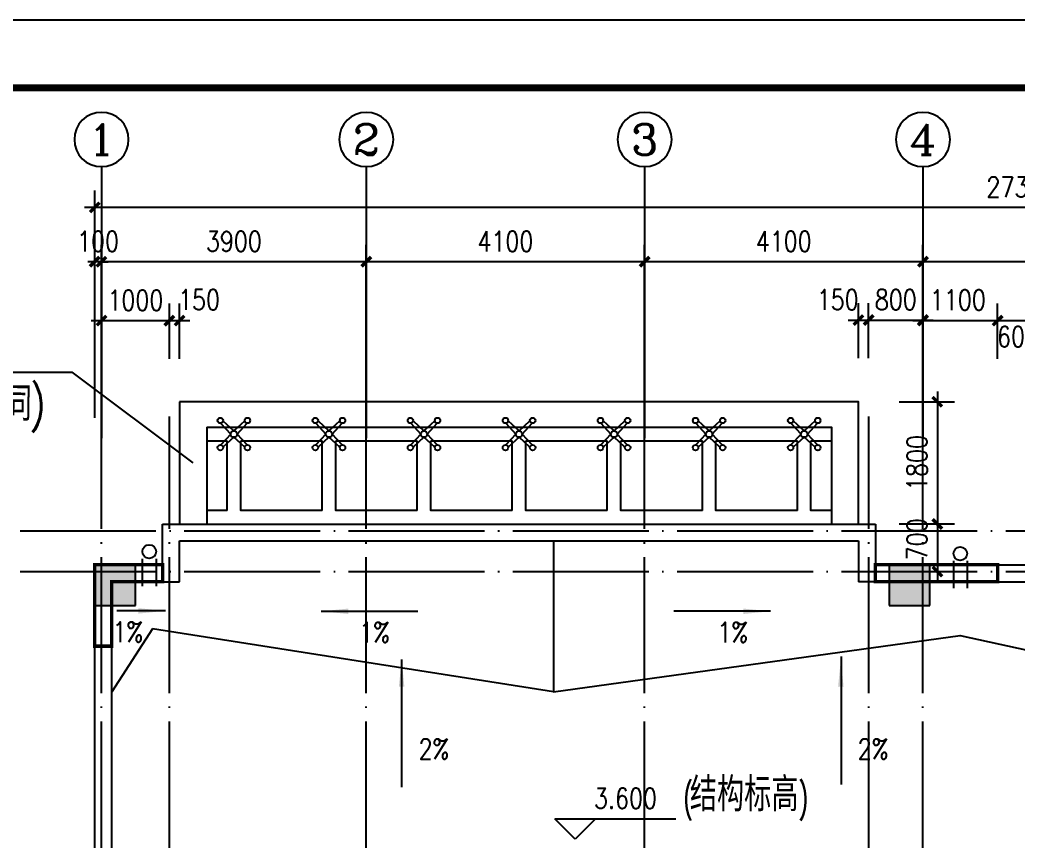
# Model space of a CAD drawing. Extents: x 535358 to 858566, y -185481 to -98609.
# Drawn here: x 782692 to 797393, y -132355 to -120258 of the extents above; entities that cross this region are included whole.
import ezdxf
from ezdxf.enums import TextEntityAlignment as Align

# ---------------------------------------------------------------- set-up
doc = ezdxf.new("R2010")
doc.units = 0
doc.header["$LTSCALE"] = 1000
doc.header["$MEASUREMENT"] = 0
doc.linetypes.add('DOTE', pattern=[2.42, 2, -0.2, 0.02, -0.2])
doc.layers.get('0').update_dxf_attribs({"linetype": 'CONTINUOUS'})
doc.layers.get('DEFPOINTS').update_dxf_attribs({"linetype": 'CONTINUOUS'})
for name, color, linetype in [('1', 3, 'CONTINUOUS'), ('AXIS', 3, 'CONTINUOUS'), ('AXIS_TEXT', 3, 'CONTINUOUS'), ('COLUMN', 7, 'CONTINUOUS'), ('DOTE', 1, 'DOTE'), ('LEVL', 3, 'CONTINUOUS'), ('PUB_DIM', 3, 'CONTINUOUS'), ('PUB_SYMB', 3, 'CONTINUOUS'), ('PUB_TEXT', 7, 'CONTINUOUS'), ('PUB_TITLE', 4, 'CONTINUOUS'), ('PUB_WALL', 255, 'CONTINUOUS'), ('ROOF', 4, 'CONTINUOUS'), ('SOLID_HATCH', 251, 'CONTINUOUS'), ('WALL', 151, 'CONTINUOUS'), ('WINDOW_TEXT', 7, 'CONTINUOUS')]:
    doc.layers.add(name, color=color, linetype=linetype)
doc.styles.add('_HZTXT', font='txt.shx', dxfattribs={"width": 0.8, "bigfont": 'HZTXT.shx'})
doc.styles.add('_txt', font='txt.shx', dxfattribs={"width": 0.6})
doc.styles.add('COMPLEX', font='COMPLEX.shx')
doc.styles.add('dim_font', font='SIMPLEX.shx', dxfattribs={"width": 0.8})
doc.dimstyles.new('DIMN', dxfattribs={"dimtxt": 300, "dimasz": 100, "dimexe": 250, "dimexo": 300, "dimgap": 0, "dimtad": 0, "dimdec": 0, "dimzin": 0, "dimdsep": 46, "dimtxsty": 'dim_font', "dimblk": 'ARCHTICK', "dimcen": 0.09, "dimdle": 150, "dimclrt": 7, "dimazin": 0, "dimtfac": 1, "dimtdec": 0, "dimtix": 1, "dimtmove": 2, "dimatfit": 3, "dimldrblk": 'ARCHTICK', "dimfxl": 1, "dimtvp": 1, "dimtolj": 1, "dimtzin": 0, "dimarcsym": 0})

# ---------------------------------------------------------------- blocks, each defined once
blk = doc.blocks.new('_FZH')
for p, q in [((-0.5, 0.5), (-0.5, -0.5)), ((0.5, 0.5), (-0.5, 0.5)), ((0.5, -0.5), (0.5, 0.5)), ((-0.5, -0.5), (0.5, -0.5))]:
    blk.add_line(p, q)
at = {"layer": 'SOLID_HATCH'}
blk.add_solid([(0.5, 0.5), (0.5, -0.5), (-0.5, 0.5), (-0.5, -0.5)], dxfattribs=at)
blk = doc.blocks.new('_axiso')
blk.add_circle((0, 0), 0.5)
at = {"layer": 'AXIS_TEXT', "style": 'COMPLEX', "width": 1.041667}
blk.add_attdef('A', text='', height=0.56, dxfattribs=at).set_placement((-0.25, -0.28), (0.25, -0.28), align=Align.FIT)
blk = doc.blocks.new('_archtick')
at = {"const_width": 0.5}
blk.add_lwpolyline([(-0.7, -0.7), (0.7, 0.7)], dxfattribs=at)
blk = doc.blocks.new('*D796')
at = {"layer": 'AXIS', "color": 0, "lineweight": -2, "transparency": 16777216}
for p, q in [((795993, -126120), (795993, -123570)), ((800493, -126120), (800493, -123570)), ((800643, -123820), (795843, -123820))]:
    blk.add_line(p, q, dxfattribs=at)
at = {"layer": 'DEFPOINTS', "color": 0, "transparency": 16777216}
for p in [(795993, -123820), (795993, -126420), (800493, -126420)]:
    blk.add_point(p, dxfattribs=at)
at = {"layer": 'AXIS', "color": 0, "lineweight": -2, "transparency": 16777216, "xscale": 100, "yscale": 100, "zscale": 100, "rotation": 180}
blk.add_blockref('_archtick', (795993, -123820), dxfattribs=at)
at = {"layer": 'AXIS', "color": 0, "lineweight": -2, "transparency": 16777216, "xscale": 100, "yscale": 100, "zscale": 100}
blk.add_blockref('_archtick', (800493, -123820), dxfattribs=at)
at = {"layer": 'AXIS', "color": 7, "transparency": 16777216, "insert": (798243, -123520), "char_height": 300, "attachment_point": 5, "style": 'dim_font'}
blk.add_mtext('\\A1;4500', dxfattribs=at)
blk = doc.blocks.new('*D797')
at = {"layer": 'AXIS', "color": 0, "lineweight": -2, "transparency": 16777216}
for p, q in [((791893, -126120), (791893, -123570)), ((795993, -126120), (795993, -123570)), ((796143, -123820), (791743, -123820))]:
    blk.add_line(p, q, dxfattribs=at)
at = {"layer": 'DEFPOINTS', "color": 0, "transparency": 16777216}
for p in [(791893, -123820), (791893, -126420), (795993, -126420)]:
    blk.add_point(p, dxfattribs=at)
at = {"layer": 'AXIS', "color": 0, "lineweight": -2, "transparency": 16777216, "xscale": 100, "yscale": 100, "zscale": 100, "rotation": 180}
blk.add_blockref('_archtick', (791893, -123820), dxfattribs=at)
at = {"layer": 'AXIS', "color": 0, "lineweight": -2, "transparency": 16777216, "xscale": 100, "yscale": 100, "zscale": 100}
blk.add_blockref('_archtick', (795993, -123820), dxfattribs=at)
at = {"layer": 'AXIS', "color": 7, "transparency": 16777216, "insert": (793943, -123520), "char_height": 300, "attachment_point": 5, "style": 'dim_font'}
blk.add_mtext('\\A1;4100', dxfattribs=at)
blk = doc.blocks.new('*D798')
at = {"layer": 'AXIS', "color": 0, "lineweight": -2, "transparency": 16777216}
for p, q in [((787793, -126120), (787793, -123570)), ((791893, -126120), (791893, -123570)), ((792043, -123820), (787643, -123820))]:
    blk.add_line(p, q, dxfattribs=at)
at = {"layer": 'DEFPOINTS', "color": 0, "transparency": 16777216}
for p in [(787793, -123820), (787793, -126420), (791893, -126420)]:
    blk.add_point(p, dxfattribs=at)
at = {"layer": 'AXIS', "color": 0, "lineweight": -2, "transparency": 16777216, "xscale": 100, "yscale": 100, "zscale": 100, "rotation": 180}
blk.add_blockref('_archtick', (787793, -123820), dxfattribs=at)
at = {"layer": 'AXIS', "color": 0, "lineweight": -2, "transparency": 16777216, "xscale": 100, "yscale": 100, "zscale": 100}
blk.add_blockref('_archtick', (791893, -123820), dxfattribs=at)
at = {"layer": 'AXIS', "color": 7, "transparency": 16777216, "insert": (789843, -123520), "char_height": 300, "attachment_point": 5, "style": 'dim_font'}
blk.add_mtext('\\A1;4100', dxfattribs=at)
blk = doc.blocks.new('*D799')
at = {"layer": 'AXIS', "color": 0, "lineweight": -2, "transparency": 16777216}
for p, q in [((783893, -126120), (783893, -123570)), ((787793, -126120), (787793, -123570)), ((787943, -123820), (783743, -123820))]:
    blk.add_line(p, q, dxfattribs=at)
at = {"layer": 'DEFPOINTS', "color": 0, "transparency": 16777216}
for p in [(783893, -123820), (783893, -126420), (787793, -126420)]:
    blk.add_point(p, dxfattribs=at)
at = {"layer": 'AXIS', "color": 0, "lineweight": -2, "transparency": 16777216, "xscale": 100, "yscale": 100, "zscale": 100, "rotation": 180}
blk.add_blockref('_archtick', (783893, -123820), dxfattribs=at)
at = {"layer": 'AXIS', "color": 0, "lineweight": -2, "transparency": 16777216, "xscale": 100, "yscale": 100, "zscale": 100}
blk.add_blockref('_archtick', (787793, -123820), dxfattribs=at)
at = {"layer": 'AXIS', "color": 7, "transparency": 16777216, "insert": (785843, -123520), "char_height": 300, "attachment_point": 5, "style": 'dim_font'}
blk.add_mtext('\\A1;3900', dxfattribs=at)
blk = doc.blocks.new('*D800')
at = {"layer": 'AXIS', "color": 0, "lineweight": -2, "transparency": 16777216}
for p, q in [((783793, -126120), (783793, -122770)), ((811093, -126120), (811093, -122770)), ((811243, -123020), (783643, -123020))]:
    blk.add_line(p, q, dxfattribs=at)
at = {"layer": 'DEFPOINTS', "color": 0, "transparency": 16777216}
for p in [(783793, -123020), (783793, -126420), (811093, -126420)]:
    blk.add_point(p, dxfattribs=at)
at = {"layer": 'AXIS', "color": 0, "lineweight": -2, "transparency": 16777216, "xscale": 100, "yscale": 100, "zscale": 100, "rotation": 180}
blk.add_blockref('_archtick', (783793, -123020), dxfattribs=at)
at = {"layer": 'AXIS', "color": 0, "lineweight": -2, "transparency": 16777216, "xscale": 100, "yscale": 100, "zscale": 100}
blk.add_blockref('_archtick', (811093, -123020), dxfattribs=at)
at = {"layer": 'AXIS', "color": 7, "transparency": 16777216, "insert": (797443, -122720), "char_height": 300, "attachment_point": 5, "style": 'dim_font'}
blk.add_mtext('\\A1;27300', dxfattribs=at)
blk = doc.blocks.new('A$C675079D2')
for p, q in [((298, 574), (290, 356)), ((347, 574), (356, 356)), ((290, 356), (72, 347)), ((290, 290), (72, 299)), ((356, 356), (574, 347)), ((356, 290), (574, 299)), ((298, 72), (290, 290)), ((347, 72), (356, 290))]:
    blk.add_line(p, q)
for centre, radius in [((323, 606), 40), ((40, 323), 40), ((323, 323), 47), ((606, 323), 40), ((323, 40), 40)]:
    blk.add_circle(centre, radius)
blk = doc.blocks.new('A$C2CE6479E')
blk.add_blockref('A$C675079D2', (0, 0))
blk = doc.blocks.new('A$C7A80776F')
at = {"color": 7, "rotation": 45}
blk.add_blockref('A$C2CE6479E', (240, -217), dxfattribs=at)
blk = doc.blocks.new('*D805')
at = {"layer": 'DEFPOINTS', "color": 0, "transparency": 16777216}
for p in [(784893, -124688), (783893, -125549), (784893, -125549)]:
    blk.add_point(p, dxfattribs=at)
at = {"layer": 'PUB_DIM', "color": 0, "lineweight": -2, "transparency": 16777216}
for p, q in [((783893, -125249), (783893, -124438)), ((784893, -125249), (784893, -124438)), ((783743, -124688), (785043, -124688))]:
    blk.add_line(p, q, dxfattribs=at)
at = {"layer": 'PUB_DIM', "color": 0, "lineweight": -2, "transparency": 16777216, "xscale": 100, "yscale": 100, "zscale": 100, "rotation": 180}
blk.add_blockref('_archtick', (783893, -124688), dxfattribs=at)
at = {"layer": 'PUB_DIM', "color": 0, "lineweight": -2, "transparency": 16777216, "xscale": 100, "yscale": 100, "zscale": 100}
blk.add_blockref('_archtick', (784893, -124688), dxfattribs=at)
at = {"layer": 'PUB_DIM', "color": 7, "transparency": 16777216, "insert": (784393, -124388), "char_height": 300, "attachment_point": 5, "style": 'dim_font'}
blk.add_mtext('\\A1;1000', dxfattribs=at)
blk = doc.blocks.new('*D808')
at = {"layer": 'DEFPOINTS', "color": 0, "transparency": 16777216}
for p in [(785043, -124688), (784893, -125549), (785043, -125549)]:
    blk.add_point(p, dxfattribs=at)
at = {"layer": 'PUB_DIM', "color": 0, "lineweight": -2, "transparency": 16777216}
for p, q in [((784893, -125249), (784893, -124438)), ((785043, -125249), (785043, -124438)), ((784743, -124688), (785193, -124688))]:
    blk.add_line(p, q, dxfattribs=at)
at = {"layer": 'PUB_DIM', "color": 0, "lineweight": -2, "transparency": 16777216, "xscale": 100, "yscale": 100, "zscale": 100, "rotation": 180}
blk.add_blockref('_archtick', (784893, -124688), dxfattribs=at)
at = {"layer": 'PUB_DIM', "color": 0, "lineweight": -2, "transparency": 16777216, "xscale": 100, "yscale": 100, "zscale": 100}
blk.add_blockref('_archtick', (785043, -124688), dxfattribs=at)
at = {"layer": 'PUB_DIM', "color": 7, "transparency": 16777216, "insert": (785331, -124381), "char_height": 300, "attachment_point": 5, "style": 'dim_font'}
blk.add_mtext('\\A1;150', dxfattribs=at)
blk = doc.blocks.new('*D809')
at = {"layer": 'DEFPOINTS', "color": 0, "transparency": 16777216}
for p in [(795343, -125884), (795343, -127684), (796205, -127684)]:
    blk.add_point(p, dxfattribs=at)
at = {"layer": 'PUB_DIM', "color": 0, "lineweight": -2, "transparency": 16777216}
for p, q in [((796205, -125734), (796205, -127834)), ((795643, -125884), (796455, -125884)), ((795643, -127684), (796455, -127684))]:
    blk.add_line(p, q, dxfattribs=at)
at = {"layer": 'PUB_DIM', "color": 0, "lineweight": -2, "transparency": 16777216, "xscale": 100, "yscale": 100, "zscale": 100}
for p, rotation in [((796205, -125884), 90), ((796205, -127684), 270)]:
    blk.add_blockref('_archtick', p, dxfattribs=dict(at, rotation=rotation))
at = {"layer": 'PUB_DIM', "color": 7, "transparency": 16777216, "insert": (795905, -126784), "char_height": 300, "attachment_point": 5, "rotation": 90, "style": 'dim_font'}
blk.add_mtext('\\A1;1800', dxfattribs=at)
blk = doc.blocks.new('*D810')
at = {"layer": 'DEFPOINTS', "color": 0, "transparency": 16777216}
for p in [(795343, -127684), (795343, -128384), (796205, -128384)]:
    blk.add_point(p, dxfattribs=at)
at = {"layer": 'PUB_DIM', "color": 0, "lineweight": -2, "transparency": 16777216}
for p, q in [((796205, -127534), (796205, -128534)), ((795643, -127684), (796455, -127684)), ((795643, -128384), (796455, -128384))]:
    blk.add_line(p, q, dxfattribs=at)
at = {"layer": 'PUB_DIM', "color": 0, "lineweight": -2, "transparency": 16777216, "xscale": 100, "yscale": 100, "zscale": 100}
for p, rotation in [((796205, -127684), 90), ((796205, -128384), 270)]:
    blk.add_blockref('_archtick', p, dxfattribs=dict(at, rotation=rotation))
at = {"layer": 'PUB_DIM', "color": 7, "transparency": 16777216, "insert": (795905, -127912), "char_height": 300, "attachment_point": 5, "rotation": 90, "style": 'dim_font'}
blk.add_mtext('\\A1;700', dxfattribs=at)
blk = doc.blocks.new('*D813')
at = {"layer": 'DEFPOINTS', "color": 0, "transparency": 16777216}
for p in [(795193, -124680), (795043, -125542), (795193, -125542)]:
    blk.add_point(p, dxfattribs=at)
at = {"layer": 'PUB_DIM', "color": 0, "lineweight": -2, "transparency": 16777216}
for p, q in [((795043, -125242), (795043, -124430)), ((795193, -125242), (795193, -124430)), ((794893, -124680), (795343, -124680))]:
    blk.add_line(p, q, dxfattribs=at)
at = {"layer": 'PUB_DIM', "color": 0, "lineweight": -2, "transparency": 16777216, "xscale": 100, "yscale": 100, "zscale": 100, "rotation": 180}
blk.add_blockref('_archtick', (795043, -124680), dxfattribs=at)
at = {"layer": 'PUB_DIM', "color": 0, "lineweight": -2, "transparency": 16777216, "xscale": 100, "yscale": 100, "zscale": 100}
blk.add_blockref('_archtick', (795193, -124680), dxfattribs=at)
at = {"layer": 'PUB_DIM', "color": 7, "transparency": 16777216, "insert": (794738, -124380), "char_height": 300, "attachment_point": 5, "style": 'dim_font'}
blk.add_mtext('\\A1;150', dxfattribs=at)
blk = doc.blocks.new('*D814')
at = {"layer": 'DEFPOINTS', "color": 0, "transparency": 16777216}
for p in [(797693, -124688), (797093, -125549), (797693, -125549)]:
    blk.add_point(p, dxfattribs=at)
at = {"layer": 'PUB_DIM', "color": 0, "lineweight": -2, "transparency": 16777216}
for p, q in [((797093, -125249), (797093, -124438)), ((797693, -125249), (797693, -124438)), ((796943, -124688), (797843, -124688))]:
    blk.add_line(p, q, dxfattribs=at)
at = {"layer": 'PUB_DIM', "color": 0, "lineweight": -2, "transparency": 16777216, "xscale": 100, "yscale": 100, "zscale": 100, "rotation": 180}
blk.add_blockref('_archtick', (797093, -124688), dxfattribs=at)
at = {"layer": 'PUB_DIM', "color": 0, "lineweight": -2, "transparency": 16777216, "xscale": 100, "yscale": 100, "zscale": 100}
blk.add_blockref('_archtick', (797693, -124688), dxfattribs=at)
at = {"layer": 'PUB_DIM', "color": 7, "transparency": 16777216, "insert": (797393, -124924), "char_height": 300, "attachment_point": 5, "style": 'dim_font'}
blk.add_mtext('\\A1;600', dxfattribs=at)
blk = doc.blocks.new('*D834')
at = {"layer": 'DEFPOINTS', "color": 0, "transparency": 16777216}
for p in [(795993, -124680), (795193, -125542), (795993, -125542)]:
    blk.add_point(p, dxfattribs=at)
at = {"layer": 'PUB_DIM', "color": 0, "lineweight": -2, "transparency": 16777216}
for p, q in [((795193, -125242), (795193, -124430)), ((795993, -125242), (795993, -124430)), ((795043, -124680), (796143, -124680))]:
    blk.add_line(p, q, dxfattribs=at)
at = {"layer": 'PUB_DIM', "color": 0, "lineweight": -2, "transparency": 16777216, "xscale": 100, "yscale": 100, "zscale": 100, "rotation": 180}
blk.add_blockref('_archtick', (795193, -124680), dxfattribs=at)
at = {"layer": 'PUB_DIM', "color": 0, "lineweight": -2, "transparency": 16777216, "xscale": 100, "yscale": 100, "zscale": 100}
blk.add_blockref('_archtick', (795993, -124680), dxfattribs=at)
at = {"layer": 'PUB_DIM', "color": 7, "transparency": 16777216, "insert": (795593, -124380), "char_height": 300, "attachment_point": 5, "style": 'dim_font'}
blk.add_mtext('\\A1;800', dxfattribs=at)
blk = doc.blocks.new('*D840')
at = {"layer": 'AXIS', "color": 0, "lineweight": -2, "transparency": 16777216}
for p, q in [((783793, -126120), (783793, -123570)), ((783893, -126120), (783893, -123570)), ((783793, -123820), (783693, -123820)), ((783893, -123820), (783793, -123820)), ((783893, -123820), (783993, -123820))]:
    blk.add_line(p, q, dxfattribs=at)
at = {"layer": 'DEFPOINTS', "color": 0, "transparency": 16777216}
for p in [(783793, -123820), (783793, -126420), (783893, -126420)]:
    blk.add_point(p, dxfattribs=at)
at = {"layer": 'AXIS', "color": 0, "lineweight": -2, "transparency": 16777216, "xscale": 100, "yscale": 100, "zscale": 100}
blk.add_blockref('_archtick', (783793, -123820), dxfattribs=at)
at = {"layer": 'AXIS', "color": 0, "lineweight": -2, "transparency": 16777216, "xscale": 100, "yscale": 100, "zscale": 100, "rotation": 180}
blk.add_blockref('_archtick', (783893, -123820), dxfattribs=at)
at = {"layer": 'AXIS', "color": 7, "transparency": 16777216, "insert": (783843, -123520), "char_height": 300, "attachment_point": 5, "style": 'dim_font'}
blk.add_mtext('\\A1;100', dxfattribs=at)
blk = doc.blocks.new('*D847')
at = {"layer": 'DEFPOINTS', "color": 0, "transparency": 16777216}
for p in [(797093, -124688), (795993, -125549), (797093, -125549)]:
    blk.add_point(p, dxfattribs=at)
at = {"layer": 'PUB_DIM', "color": 0, "lineweight": -2, "transparency": 16777216}
for p, q in [((795993, -125249), (795993, -124438)), ((797093, -125249), (797093, -124438)), ((795843, -124688), (797243, -124688))]:
    blk.add_line(p, q, dxfattribs=at)
at = {"layer": 'PUB_DIM', "color": 0, "lineweight": -2, "transparency": 16777216, "xscale": 100, "yscale": 100, "zscale": 100, "rotation": 180}
blk.add_blockref('_archtick', (795993, -124688), dxfattribs=at)
at = {"layer": 'PUB_DIM', "color": 0, "lineweight": -2, "transparency": 16777216, "xscale": 100, "yscale": 100, "zscale": 100}
blk.add_blockref('_archtick', (797093, -124688), dxfattribs=at)
at = {"layer": 'PUB_DIM', "color": 7, "transparency": 16777216, "insert": (796507, -124383), "char_height": 300, "attachment_point": 5, "style": 'dim_font'}
blk.add_mtext('\\A1;1100', dxfattribs=at)
blk = doc.blocks.new('_ARROW')
blk.add_solid([(0, 0), (-1, 0.1), (-1, -0.1)])

msp = doc.modelspace()

# ---------------------------------------------------------------- linework, layer by layer
for points in [[(795043.3, -127684.5), (795043.3, -125884.5), (785043.3, -125884.5), (785043.3, -125884.5)], [(785043.3, -125884.5), (785043.3, -127684.5)], [(785443.3, -126259.5), (794643.3, -126259.5), (794643.3, -127684.5)], [(785443.3, -126259.5), (785443.3, -127684.5)], [(785443.3, -126459.5), (785743.3, -126459.5)], [(785743.3, -127484.5), (785743.3, -126459.5)], [(787143.3, -127484.5), (785943.3, -127484.5), (785943.3, -126459.5)], [(785943.3, -126459.5), (787143.3, -126459.5)], [(787143.3, -127484.5), (787143.3, -126459.5)], [(788543.3, -127484.5), (787343.3, -127484.5), (787343.3, -126459.5)], [(787343.3, -126459.5), (788543.3, -126459.5)], [(788543.3, -127484.5), (788543.3, -126459.5)], [(789943.3, -127484.5), (788743.3, -127484.5), (788743.3, -126459.5)], [(788743.3, -126459.5), (789943.3, -126459.5)], [(789943.3, -127484.5), (789943.3, -126459.5)], [(791343.3, -127484.5), (790143.3, -127484.5), (790143.3, -126459.5)], [(790143.3, -126459.5), (791343.3, -126459.5)], [(791343.3, -127484.5), (791343.3, -126459.5)], [(792743.3, -127484.5), (791543.3, -127484.5), (791543.3, -126459.5)], [(791543.3, -126459.5), (792743.3, -126459.5)], [(792743.3, -127484.5), (792743.3, -126459.5)], [(794143.3, -127484.5), (792943.3, -127484.5), (792943.3, -126459.5)], [(792943.3, -126459.5), (794143.3, -126459.5)], [(794143.3, -127484.5), (794143.3, -126459.5)], [(794343.3, -126459.5), (794643.3, -126459.5)], [(794643.3, -127484.5), (794343.3, -127484.5), (794343.3, -126459.5)], [(785743.3, -127484.5), (785443.3, -127484.5), (785443.3, -127484.5)], [(790553.3, -127934.5), (790553.3, -130155), (784644.5, -129229.3)], [(790553.3, -127934.5), (790553.3, -130155), (796542.7, -129329.3), (800343.3, -130155), (800343.3, -130155)], [(784644.5, -129229.3), (784043.3, -130155)]]:
    msp.add_lwpolyline(points)
at = {"layer": '1'}
for p in [(779254.5, -125448.5), (785241.3, -126784.5)]:
    msp.add_line(p, (783459, -125448.5), dxfattribs=at)
at = {"layer": 'AXIS'}
for p, q in [((783893.3, -122419.8), (783893.3, -126419.8)), ((787793.3, -122419.8), (787793.3, -126419.8)), ((791893.3, -122419.8), (791893.3, -126419.8)), ((795993.3, -122419.8), (795993.3, -126419.8))]:
    msp.add_line(p, q, dxfattribs=at)
at = {"layer": 'DOTE'}
for p, q in [((783893.3, -137434.5), (783893.3, -126101.2)), ((784893.3, -137434.5), (784893.3, -126101.2)), ((787793.3, -137434.5), (787793.3, -126101.2)), ((791893.3, -137434.5), (791893.3, -126101.2)), ((795193.3, -137434.5), (795193.3, -126101.2)), ((795993.3, -137434.5), (795993.3, -126101.2)), ((782693.3, -127784.5), (812293.3, -127784.5)), ((782693.3, -128384.5), (812293.3, -128384.5))]:
    msp.add_line(p, q, dxfattribs=at)
at = {"layer": 'LEVL'}
for p, q in [((790870.6, -132326.4), (790570.6, -132026.4)), ((790570.6, -132026.4), (791170.6, -132026.4)), ((791170.6, -132026.4), (790870.6, -132326.4)), ((790870.6, -132026.4), (792350.6, -132026.4))]:
    msp.add_line(p, q, dxfattribs=at)
at = {"layer": 'PUB_SYMB'}
for points in [[(784836.3, -128964.7), (784118.4, -128964.7)], [(787130, -128970.4), (788552.9, -128970.4)], [(793745.5, -128970.4), (792322.6, -128970.4)], [(794787.3, -129638.7), (794787.3, -131521.7)], [(788314, -129679.2), (788314, -131562.1)]]:
    msp.add_lwpolyline(points, dxfattribs=at)
at = {"layer": 'PUB_TITLE'}
msp.add_lwpolyline([(774197.1, -162258.4), (774197.1, -120258.4), (833597.1, -120258.4), (833597.1, -162258.4)], close=True, dxfattribs=at)
at = {"layer": 'PUB_TITLE', "const_width": 100}
msp.add_lwpolyline([(776697.1, -161258.4), (832597.1, -161258.4), (832597.1, -121258.4), (776697.1, -121258.4)], close=True, dxfattribs=at)
at = {"layer": 'PUB_WALL', "const_width": 50}
msp.add_lwpolyline([(784793.3, -128284.5), (784793.3, -128534.5), (784043.3, -128534.5), (784043.3, -129484.5), (783793.3, -129484.5), (783793.3, -128284.5), (784793.3, -128284.5)], dxfattribs=at)
msp.add_lwpolyline([(797093.3, -128284.5), (795293.3, -128284.5), (795293.3, -128534.5), (797093.3, -128534.5)], close=True, dxfattribs=at)
at = {"layer": 'ROOF'}
for points in [[(784494.1, -128198.5), (784494.1, -128598.5)], [(784698.2, -128198.5), (784698.2, -128598.5)], [(796440.7, -128228.8), (796440.7, -128628.8)], [(796644.8, -128228.8), (796644.8, -128628.8)]]:
    msp.add_lwpolyline(points, dxfattribs=at)
for centre in [(784596.2, -128090.4), (796542.7, -128120.6)]:
    msp.add_circle(centre, 100, dxfattribs=at)
at = {"layer": 'WALL'}
for p, q in [((784793.3, -128284.5), (784793.3, -127684.5)), ((784793.3, -127684.5), (795293.3, -127684.5)), ((795293.3, -127684.5), (795293.3, -128284.5)), ((785043.3, -128534.5), (785043.3, -127934.5)), ((785043.3, -127934.5), (795043.3, -127934.5)), ((795043.3, -127934.5), (795043.3, -128534.5)), ((783793.3, -128284.5), (784793.3, -128284.5)), ((783793.3, -129484.5), (783793.3, -128284.5)), ((784793.3, -128534.5), (784793.3, -128284.5)), ((795293.3, -128284.5), (795293.3, -128534.5)), ((795293.3, -128284.5), (800343.3, -128284.5)), ((784043.3, -128534.5), (784793.3, -128534.5)), ((784043.3, -128534.5), (784043.3, -129484.5)), ((784793.3, -128534.5), (785043.3, -128534.5)), ((795293.3, -128534.5), (795043.3, -128534.5)), ((795293.3, -128534.5), (800343.3, -128534.5)), ((783793.3, -135284.5), (783793.3, -129484.5)), ((784043.3, -129484.5), (783793.3, -129484.5)), ((784043.3, -135284.5), (784043.3, -129484.5))]:
    msp.add_line(p, q, dxfattribs=at)
msp.add_lwpolyline([(783793.3, -129484.5), (783793.3, -129484.5), (784043.3, -129484.5)], dxfattribs=at)

# ---------------------------------------------------------------- block references
at = {"ltscale": 0.04}
for p in [(785603.3, -126599.5), (787003.3, -126599.5), (788403.3, -126599.5), (789803.3, -126599.5), (791203.3, -126599.5), (792603.3, -126599.5), (794003.3, -126599.5)]:
    msp.add_blockref('A$C7A80776F', p, dxfattribs=at)
at = {"layer": 'AXIS'}
ref = msp.add_blockref('_axiso', (783893.3, -122019.8), dxfattribs=dict(at, xscale=-800, yscale=800, zscale=800, rotation=180))
ref.add_attrib('A', '1', dxfattribs={"layer": 'AXIS_TEXT', "height": 448, "style": 'COMPLEX', "width": 2.083333}).set_placement((783693.3, -122243.8), (784093.3, -122243.8), align=Align.FIT)
ref = msp.add_blockref('_axiso', (787793.3, -122019.8), dxfattribs=dict(at, xscale=-800, yscale=800, zscale=800, rotation=180))
ref.add_attrib('A', '2', dxfattribs={"layer": 'AXIS_TEXT', "height": 448, "style": 'COMPLEX', "width": 1.339286}).set_placement((787593.3, -122243.8), (787993.3, -122243.8), align=Align.FIT)
ref = msp.add_blockref('_axiso', (791893.3, -122019.8), dxfattribs=dict(at, xscale=-800, yscale=800, zscale=800, rotation=180))
ref.add_attrib('A', '3', dxfattribs={"layer": 'AXIS_TEXT', "height": 448, "style": 'COMPLEX', "width": 1.339286}).set_placement((791693.3, -122243.8), (792093.3, -122243.8), align=Align.FIT)
ref = msp.add_blockref('_axiso', (795993.3, -122019.8), dxfattribs=dict(at, xscale=-800, yscale=800, zscale=800, rotation=180))
ref.add_attrib('A', '4', dxfattribs={"layer": 'AXIS_TEXT', "height": 448, "style": 'COMPLEX', "width": 1.171875}).set_placement((795793.3, -122243.8), (796193.3, -122243.8), align=Align.FIT)
at = {"layer": 'COLUMN', "xscale": 600, "yscale": 600, "zscale": 600}
for p in [(784093.3, -128584.5), (795793.3, -128584.5)]:
    msp.add_blockref('_FZH', p, dxfattribs=at)
at = {"layer": 'PUB_SYMB', "yscale": 400, "zscale": 400}
for p, xscale in [((784836.3, -128964.7), 400), ((787130, -128970.4), -400), ((793745.5, -128970.4), 400)]:
    msp.add_blockref('_ARROW', p, dxfattribs=dict(at, xscale=xscale))
at = {"layer": 'PUB_SYMB', "xscale": -400, "yscale": 400, "zscale": 400, "rotation": 270}
for p in [(788314, -129679.2), (794783.2, -129679.2)]:
    msp.add_blockref('_ARROW', p, dxfattribs=at)

# ---------------------------------------------------------------- texts
at = {"layer": 'LEVL', "color": 7, "char_height": 300, "attachment_point": 5, "style": 'dim_font'}
for s, insert in [('1%', (784282.1, -129274.5)), ('1%', (787916.2, -129280.2)), ('1%', (793191.4, -129280.2)), ('2%', (788790.3, -130999.4)), ('2%', (795259.5, -130999.4)), ('3.600', (791610.6, -131726.4))]:
    msp.add_mtext(s, dxfattribs=dict(at, insert=insert))
at = {"layer": 'PUB_TEXT'}
for s, height, style, width, p in [('结构标高', 500, '_HZTXT', 0.8, (792559.1, -131919.8)), ('(', 400, '_txt', 0.6, (792462.4, -131919.8)), (')', 400, '_txt', 0.6, (794160, -131919.8))]:
    msp.add_text(s, height=height, dxfattribs=dict(at, style=style, width=width)).set_placement(p)
at = {"layer": 'WINDOW_TEXT', "style": '_HZTXT', "width": 0.8}
for s, p in [('余同', (782062.2, -126152.7)), (')', (782830.1, -126165.6))]:
    msp.add_text(s, height=500, rotation=359.14815, dxfattribs=at).set_placement(p)

# ---------------------------------------------------------------- dimensions: what is measured, and where the dimension line sits
at = {"layer": 'AXIS'}
for base, p1, p2, picture, middle in [((783793.3, -123019.8), (811093.3, -126419.8), (783793.3, -126419.8), '*D800', (797443.3, -122719.8)), ((783793.3, -123819.8), (783893.3, -126419.8), (783793.3, -126419.8), '*D840', (783843.3, -123519.8)), ((783893.3, -123819.8), (787793.3, -126419.8), (783893.3, -126419.8), '*D799', (785843.3, -123519.8)), ((787793.3, -123819.8), (791893.3, -126419.8), (787793.3, -126419.8), '*D798', (789843.3, -123519.8)), ((791893.3, -123819.8), (795993.3, -126419.8), (791893.3, -126419.8), '*D797', (793943.3, -123519.8)), ((795993.3, -123819.8), (800493.3, -126419.8), (795993.3, -126419.8), '*D796', (798243.3, -123519.8))]:
    dim = msp.add_linear_dim(base=base, p1=p1, p2=p2, angle=180, dimstyle='DIMN', dxfattribs=at)
    dim.commit()
    dim.dimension.update_dxf_attribs({"geometry": picture, "text_midpoint": middle})
at = {"layer": 'PUB_DIM', "color": 30}
for base, p1, p2, picture, middle in [((784893.3, -124687.6), (783893.3, -125549.2), (784893.3, -125549.2), '*D805', (784393.3, -124387.6)), ((795993.3, -124680.5), (795193.3, -125542), (795993.3, -125542), '*D834', (795593.3, -124380.5))]:
    dim = msp.add_linear_dim(base=base, p1=p1, p2=p2, dimstyle='DIMN', dxfattribs=at)
    dim.commit()
    dim.dimension.update_dxf_attribs({"geometry": picture, "text_midpoint": middle})
for base, p1, p2, picture, middle in [((785043.3, -124687.6), (784893.3, -125549.2), (785043.3, -125549.2), '*D808', (785331.4, -124381.2)), ((795193.3, -124680.5), (795043.3, -125542), (795193.3, -125542), '*D813', (794737.7, -124380.5)), ((797093.3, -124687.6), (795993.3, -125549.2), (797093.3, -125549.2), '*D847', (796506.6, -124382.9)), ((797693.3, -124687.6), (797093.3, -125549.2), (797693.3, -125549.2), '*D814', (797393.3, -124924.4))]:
    dim = msp.add_linear_dim(base=base, p1=p1, p2=p2, dimstyle='DIMN', dxfattribs=at)
    dim.commit()
    dim.dimension.update_dxf_attribs({"geometry": picture, "text_midpoint": middle, "dimtype": 160})
dim = msp.add_linear_dim(base=(796204.7, -127684.5), p1=(795343.1, -125884.5), p2=(795343.1, -127684.5), angle=270, dimstyle='DIMN', dxfattribs=at)
dim.commit()
dim.dimension.update_dxf_attribs({"geometry": '*D809', "text_midpoint": (795904.7, -126784.5)})
dim = msp.add_linear_dim(base=(796204.7, -128384.5), p1=(795343.1, -127684.5), p2=(795343.1, -128384.5), angle=270, dimstyle='DIMN', dxfattribs=at)
dim.commit()
dim.dimension.update_dxf_attribs({"geometry": '*D810', "text_midpoint": (795904.7, -127912.1), "dimtype": 160})

doc.saveas('drawing.dxf')
